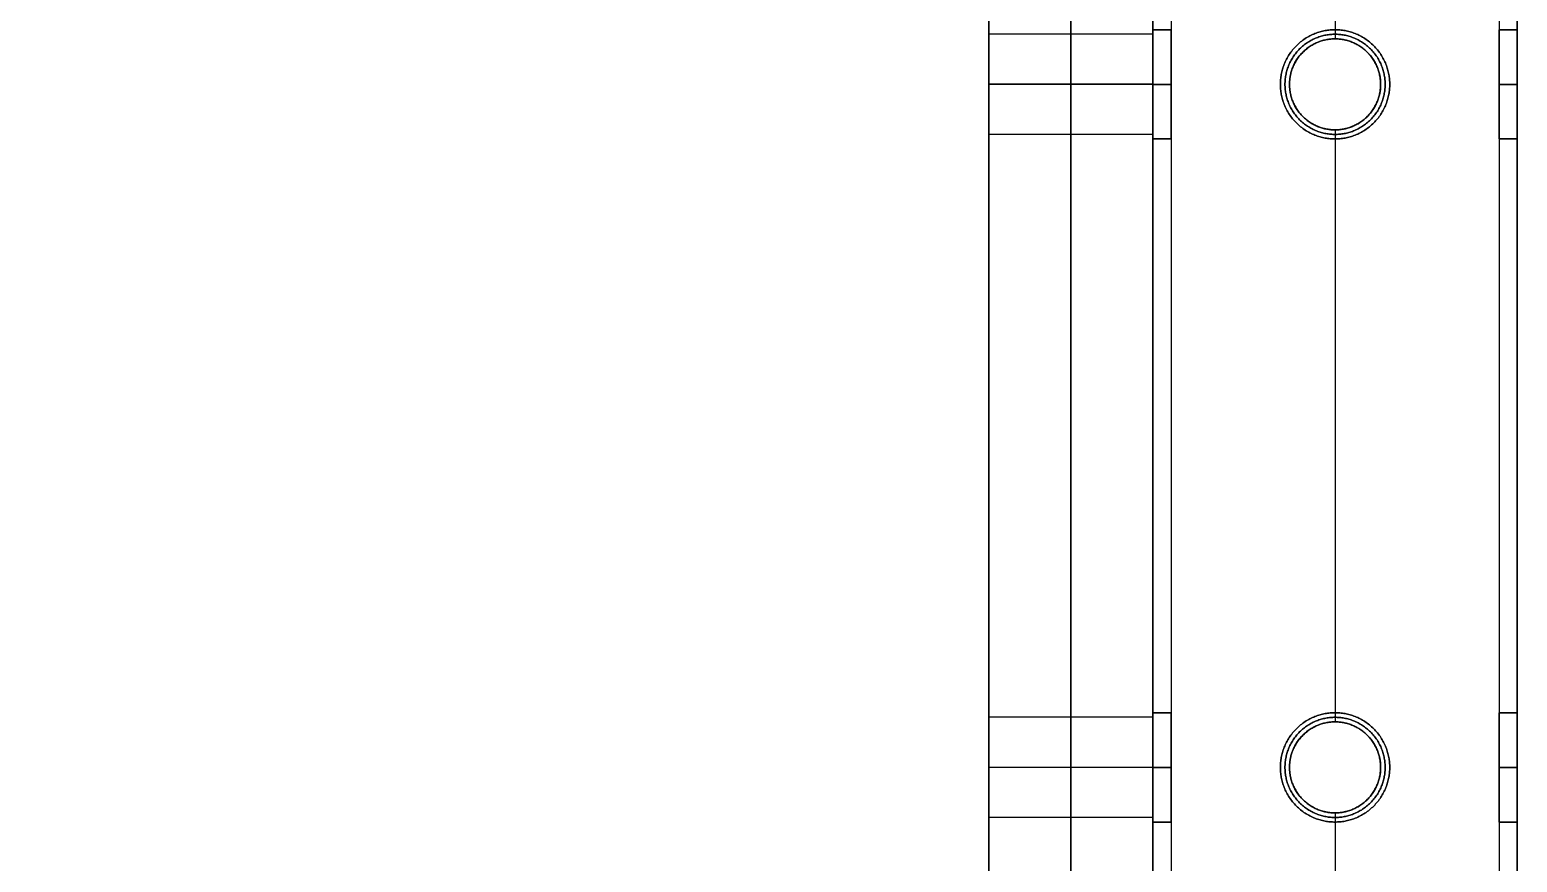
# Model space of a CAD drawing. Header units: millimetres. Extents: x -6529 to 809, y -8611 to 207.
# Drawn here: x 645.8 to 809, y -8225.9 to -8134.5 of the extents above; entities that cross this region are included whole.
import ezdxf

# ---------------------------------------------------------------- set-up
doc = ezdxf.new("R2010")
doc.units = ezdxf.units.MM
doc.header["$MEASUREMENT"] = 0
doc.layers.add('platen', color=7, linetype='Continuous', true_color=0x007f00)
doc.layers.add('staal', color=5, linetype='Continuous', true_color=0x0000ff)

# ---------------------------------------------------------------- blocks, each defined once
blk = doc.blocks.new('plaat base')
at = {"layer": 'platen'}
for p, q in [((58, -600), (1258, -600)), ((58, -600, 18), (1258, -600, 18)), ((845.5, -1232.5), (845.5, -1232.5, 18)), ((920.5, -1232.5), (920.5, -1232.5, 18)), ((840, -1238), (840, -1238, 18)), ((851, -1238), (851, -1238, 18)), ((915, -1238), (915, -1238, 18)), ((926, -1238), (926, -1238, 18)), ((845.5, -1243.5), (845.5, -1243.5, 18)), ((920.5, -1243.5), (920.5, -1243.5, 18))]:
    blk.add_line(p, q, dxfattribs=at)
for points in [[(958, 0), (808, 0), (658, 0)], [(958, 0, 18), (808, 0, 18), (658, 0, 18)], [(958, 0, 9), (808, 0, 9), (658, 0, 9)], [(1258, -900), (1258, -750), (1258, -600)], [(1258, -900, 18), (1258, -750, 18), (1258, -600, 18)], [(1258, -900, 9), (1258, -750, 9), (1258, -600, 9)], [(658, -1258), (808, -1258), (958, -1258)], [(658, -1258, 18), (808, -1258, 18), (958, -1258, 18)], [(658, -1258, 9), (808, -1258, 9), (958, -1258, 9)]]:
    blk.add_open_spline(points, degree=2, dxfattribs=at)
for points in [[(845.5, -1243.5), (840, -1243.5), (840, -1238), (840, -1232.5), (845.5, -1232.5), (851, -1232.5), (851, -1238), (851, -1243.5), (845.5, -1243.5)], [(845.5, -1243.5, 18), (840, -1243.5, 18), (840, -1238, 18), (840, -1232.5, 18), (845.5, -1232.5, 18), (851, -1232.5, 18), (851, -1238, 18), (851, -1243.5, 18), (845.5, -1243.5, 18)], [(920.5, -1243.5), (915, -1243.5), (915, -1238), (915, -1232.5), (920.5, -1232.5), (926, -1232.5), (926, -1238), (926, -1243.5), (920.5, -1243.5)], [(920.5, -1243.5, 18), (915, -1243.5, 18), (915, -1238, 18), (915, -1232.5, 18), (920.5, -1232.5, 18), (926, -1232.5, 18), (926, -1238, 18), (926, -1243.5, 18), (920.5, -1243.5, 18)]]:
    blk.add_rational_spline(points, [1, 0.707106781187, 1, 0.707106781187, 1, 0.707106781187, 1, 0.707106781187, 1], degree=2, knots=[-31.415927, -31.415927, -31.415927, -23.561945, -23.561945, -15.707963, -15.707963, -7.853982, -7.853982, 0, 0, 0], dxfattribs=at)
blk = doc.blocks.new('plaat laag')
at = {"layer": 'platen'}
for p, q in [((-1.29, -390, -38), (16.71, -390.06, -38)), ((-1.31, -395.5, -43.5), (16.69, -395.56, -43.5)), ((-1.31, -395.5, -32.5), (16.69, -395.56, -32.5)), ((-1.33, -401, -38), (16.67, -401.06, -38)), ((-1.54, -465, -38), (16.46, -465.06, -38)), ((-1.56, -470.5, -43.5), (16.44, -470.56, -43.5)), ((-1.56, -470.5, -32.5), (16.44, -470.56, -32.5)), ((-1.57, -476, -38), (16.43, -476.06, -38))]:
    blk.add_line(p, q, dxfattribs=at)
for points in [[(-0.19, -58, 300), (-2.18, -658, 300), (-4.16, -1257.99, 300)], [(17.81, -58.06, 300), (15.82, -658.06, 300), (13.84, -1258.05, 300)], [(-1.18, -358, 600), (-1.68, -508, 600), (-2.18, -658, 600)], [(-2.18, -658, -58), (-1.68, -508, -58), (-1.18, -358, -58)], [(7.82, -358.03, 600), (7.32, -508.03, 600), (6.82, -658.03, 600)], [(6.82, -658.03, -58), (7.32, -508.03, -58), (7.82, -358.03, -58)], [(16.82, -358.06, 600), (16.32, -508.06, 600), (15.82, -658.06, 600)], [(15.82, -658.06, -58), (16.32, -508.06, -58), (16.82, -358.06, -58)]]:
    blk.add_open_spline(points, degree=2, dxfattribs=at)
for points in [[(-1.31, -395.5, -43.5), (-1.33, -401, -43.5), (-1.33, -401, -38), (-1.33, -401, -32.5), (-1.31, -395.5, -32.5), (-1.29, -390, -32.5), (-1.29, -390, -38), (-1.29, -390, -43.5), (-1.31, -395.5, -43.5)], [(16.69, -395.56, -43.5), (16.67, -401.06, -43.5), (16.67, -401.06, -38), (16.67, -401.06, -32.5), (16.69, -395.56, -32.5), (16.71, -390.06, -32.5), (16.71, -390.06, -38), (16.71, -390.06, -43.5), (16.69, -395.56, -43.5)], [(-1.56, -470.5, -43.5), (-1.57, -476, -43.5), (-1.57, -476, -38), (-1.57, -476, -32.5), (-1.56, -470.5, -32.5), (-1.54, -465, -32.5), (-1.54, -465, -38), (-1.54, -465, -43.5), (-1.56, -470.5, -43.5)], [(16.44, -470.56, -43.5), (16.43, -476.06, -43.5), (16.43, -476.06, -38), (16.43, -476.06, -32.5), (16.44, -470.56, -32.5), (16.46, -465.06, -32.5), (16.46, -465.06, -38), (16.46, -465.06, -43.5), (16.44, -470.56, -43.5)]]:
    blk.add_rational_spline(points, [1, 0.707106781187, 1, 0.707106781187, 1, 0.707106781187, 1, 0.707106781187, 1], degree=2, knots=[-31.415927, -31.415927, -31.415927, -23.561945, -23.561945, -15.707963, -15.707963, -7.853982, -7.853982, 0, 0, 0], dxfattribs=at)
blk = doc.blocks.new('top plaat')
at = {"layer": 'platen'}
for p, q in [((1296, -800), (1296, -800, 18)), ((1290.5, -805.5), (1290.5, -805.5, 18)), ((1301.5, -805.5), (1301.5, -805.5, 18)), ((1296, -811), (1296, -811, 18)), ((1296, -875), (1296, -875, 18)), ((1290.5, -880.5), (1290.5, -880.5, 18)), ((1301.5, -880.5), (1301.5, -880.5, 18)), ((1296, -886), (1296, -886, 18))]:
    blk.add_line(p, q, dxfattribs=at)
for points in [[(1316, -1236), (1316, -927), (1316, -618), (1316, -309), (1316, 0)], [(1316, -1236, 18), (1316, -927, 18), (1316, -618, 18), (1316, -309, 18), (1316, 0, 18)], [(1316, -1236, 9), (1316, -927, 9), (1316, -618, 9), (1316, -309, 9), (1316, 0, 9)]]:
    blk.add_open_spline(points, degree=2, knots=[7292.2246, 7292.2246, 7292.2246, 7911.517745, 7911.517745, 8530.810891, 8530.810891, 8530.810891], dxfattribs=at)
for points, knots in [([(1290.5, -805.5), (1290.5, -800), (1296, -800), (1301.5, -800), (1301.5, -805.5), (1301.5, -811), (1296, -811), (1290.5, -811), (1290.5, -805.5)], [-31.415927, -31.415927, -31.415927, -23.561945, -23.561945, -15.707963, -15.707963, -7.853982, -7.853982, 0, 0, 0]), ([(1290.5, -805.5, 18), (1290.5, -800, 18), (1296, -800, 18), (1301.5, -800, 18), (1301.5, -805.5, 18), (1301.5, -811, 18), (1296, -811, 18), (1290.5, -811, 18), (1290.5, -805.5, 18)], [-31.415927, -31.415927, -31.415927, -23.561945, -23.561945, -15.707963, -15.707963, -7.853982, -7.853982, 0, 0, 0]), ([(1290.5, -805.5, 9), (1290.5, -811, 9), (1296, -811, 9), (1301.5, -811, 9), (1301.5, -805.5, 9), (1301.5, -800, 9), (1296, -800, 9), (1290.5, -800, 9), (1290.5, -805.5, 9)], [0, 0, 0, 7.853982, 7.853982, 15.707963, 15.707963, 23.561945, 23.561945, 31.415927, 31.415927, 31.415927]), ([(1290.5, -880.5), (1290.5, -875), (1296, -875), (1301.5, -875), (1301.5, -880.5), (1301.5, -886), (1296, -886), (1290.5, -886), (1290.5, -880.5)], [-31.415927, -31.415927, -31.415927, -23.561945, -23.561945, -15.707963, -15.707963, -7.853982, -7.853982, 0, 0, 0]), ([(1290.5, -880.5, 18), (1290.5, -875, 18), (1296, -875, 18), (1301.5, -875, 18), (1301.5, -880.5, 18), (1301.5, -886, 18), (1296, -886, 18), (1290.5, -886, 18), (1290.5, -880.5, 18)], [-31.415927, -31.415927, -31.415927, -23.561945, -23.561945, -15.707963, -15.707963, -7.853982, -7.853982, 0, 0, 0]), ([(1290.5, -880.5, 9), (1290.5, -886, 9), (1296, -886, 9), (1301.5, -886, 9), (1301.5, -880.5, 9), (1301.5, -875, 9), (1296, -875, 9), (1290.5, -875, 9), (1290.5, -880.5, 9)], [0, 0, 0, 7.853982, 7.853982, 15.707963, 15.707963, 23.561945, 23.561945, 31.415927, 31.415927, 31.415927])]:
    blk.add_rational_spline(points, [1, 0.707106781187, 1, 0.707106781187, 1, 0.707106781187, 1, 0.707106781187, 1], degree=2, knots=knots, dxfattribs=at)

msp = doc.modelspace()

# ---------------------------------------------------------------- linework, layer by layer
at = {"layer": 'staal'}
for p, q in [((769.03, -8134.5, 20), (771.03, -8134.5, 20)), ((771.03, -8134.5, 696), (769.03, -8134.5, 696)), ((789.03, -8134.5, 714), (789.03, -8134.5, 716)), ((789.03, -8134.5, 676), (789.03, -8134.5, 678)), ((809.03, -8134.5, 1972), (807.03, -8134.5, 1972)), ((807.03, -8134.5, 20), (809.03, -8134.5, 20)), ((809.03, -8134.5, 696), (807.03, -8134.5, 696)), ((789.03, -8135.5, 38), (789.03, -8135.5, 40)), ((789.03, -8135.5), (789.03, -8135.5, 2)), ((771.03, -8140.5, 1966), (769.03, -8140.5, 1966)), ((771.03, -8140.5, 1978), (769.03, -8140.5, 1978)), ((769.03, -8140.5, 14), (771.03, -8140.5, 14)), ((769.03, -8140.5, 26), (771.03, -8140.5, 26)), ((771.03, -8140.5, 690), (769.03, -8140.5, 690)), ((771.03, -8140.5, 702), (769.03, -8140.5, 702)), ((783.03, -8140.5, 1990), (783.03, -8140.5, 1992)), ((783.03, -8140.5, 1952), (783.03, -8140.5, 1954)), ((783.03, -8140.5, 714), (783.03, -8140.5, 716)), ((783.03, -8140.5, 676), (783.03, -8140.5, 678)), ((784.03, -8140.5), (784.03, -8140.5, 2)), ((784.03, -8140.5, 38), (784.03, -8140.5, 40)), ((794.03, -8140.5, 38), (794.03, -8140.5, 40)), ((794.03, -8140.5), (794.03, -8140.5, 2)), ((795.03, -8140.5, 1990), (795.03, -8140.5, 1992)), ((795.03, -8140.5, 1952), (795.03, -8140.5, 1954)), ((795.03, -8140.5, 714), (795.03, -8140.5, 716)), ((795.03, -8140.5, 676), (795.03, -8140.5, 678)), ((809.03, -8140.5, 1966), (807.03, -8140.5, 1966)), ((809.03, -8140.5, 1978), (807.03, -8140.5, 1978)), ((807.03, -8140.5, 14), (809.03, -8140.5, 14)), ((807.03, -8140.5, 26), (809.03, -8140.5, 26)), ((809.03, -8140.5, 690), (807.03, -8140.5, 690)), ((809.03, -8140.5, 702), (807.03, -8140.5, 702)), ((789.03, -8145.5, 38), (789.03, -8145.5, 40)), ((789.03, -8145.5), (789.03, -8145.5, 2)), ((771.03, -8146.5, 1972), (769.03, -8146.5, 1972)), ((769.03, -8146.5, 20), (771.03, -8146.5, 20)), ((771.03, -8146.5, 696), (769.03, -8146.5, 696)), ((789.03, -8146.5, 1990), (789.03, -8146.5, 1992)), ((789.03, -8146.5, 1952), (789.03, -8146.5, 1954)), ((789.03, -8146.5, 714), (789.03, -8146.5, 716)), ((789.03, -8146.5, 676), (789.03, -8146.5, 678)), ((809.03, -8146.5, 1972), (807.03, -8146.5, 1972)), ((807.03, -8146.5, 20), (809.03, -8146.5, 20)), ((809.03, -8146.5, 696), (807.03, -8146.5, 696)), ((771.03, -8209.5, 1972), (769.03, -8209.5, 1972)), ((769.03, -8209.5, 20), (771.03, -8209.5, 20)), ((771.03, -8209.5, 696), (769.03, -8209.5, 696)), ((789.03, -8209.5, 1990), (789.03, -8209.5, 1992)), ((789.03, -8209.5, 1952), (789.03, -8209.5, 1954)), ((789.03, -8209.5, 714), (789.03, -8209.5, 716)), ((789.03, -8209.5, 676), (789.03, -8209.5, 678)), ((809.03, -8209.5, 1972), (807.03, -8209.5, 1972)), ((807.03, -8209.5, 20), (809.03, -8209.5, 20)), ((809.03, -8209.5, 696), (807.03, -8209.5, 696)), ((789.03, -8210.5, 38), (789.03, -8210.5, 40)), ((789.03, -8210.5), (789.03, -8210.5, 2)), ((771.03, -8215.5, 1966), (769.03, -8215.5, 1966)), ((771.03, -8215.5, 1978), (769.03, -8215.5, 1978)), ((769.03, -8215.5, 14), (771.03, -8215.5, 14)), ((769.03, -8215.5, 26), (771.03, -8215.5, 26)), ((771.03, -8215.5, 690), (769.03, -8215.5, 690)), ((771.03, -8215.5, 702), (769.03, -8215.5, 702)), ((783.03, -8215.5, 1990), (783.03, -8215.5, 1992)), ((783.03, -8215.5, 1952), (783.03, -8215.5, 1954)), ((783.03, -8215.5, 714), (783.03, -8215.5, 716)), ((783.03, -8215.5, 676), (783.03, -8215.5, 678)), ((784.03, -8215.5), (784.03, -8215.5, 2)), ((784.03, -8215.5, 38), (784.03, -8215.5, 40)), ((794.03, -8215.5, 38), (794.03, -8215.5, 40)), ((794.03, -8215.5), (794.03, -8215.5, 2)), ((795.03, -8215.5, 1990), (795.03, -8215.5, 1992)), ((795.03, -8215.5, 1952), (795.03, -8215.5, 1954)), ((795.03, -8215.5, 714), (795.03, -8215.5, 716)), ((795.03, -8215.5, 676), (795.03, -8215.5, 678)), ((809.03, -8215.5, 1966), (807.03, -8215.5, 1966)), ((809.03, -8215.5, 1978), (807.03, -8215.5, 1978)), ((807.03, -8215.5, 14), (809.03, -8215.5, 14)), ((807.03, -8215.5, 26), (809.03, -8215.5, 26)), ((809.03, -8215.5, 690), (807.03, -8215.5, 690)), ((809.03, -8215.5, 702), (807.03, -8215.5, 702)), ((789.03, -8220.5, 38), (789.03, -8220.5, 40)), ((789.03, -8220.5), (789.03, -8220.5, 2)), ((771.03, -8221.5, 1972), (769.03, -8221.5, 1972)), ((769.03, -8221.5, 20), (771.03, -8221.5, 20)), ((771.03, -8221.5, 696), (769.03, -8221.5, 696)), ((789.03, -8221.5, 1990), (789.03, -8221.5, 1992)), ((789.03, -8221.5, 1952), (789.03, -8221.5, 1954)), ((789.03, -8221.5, 714), (789.03, -8221.5, 716)), ((789.03, -8221.5, 676), (789.03, -8221.5, 678)), ((809.03, -8221.5, 1972), (807.03, -8221.5, 1972)), ((807.03, -8221.5, 20), (809.03, -8221.5, 20)), ((809.03, -8221.5, 696), (807.03, -8221.5, 696))]:
    msp.add_line(p, q, dxfattribs=at)
for points in [[(-506.97, -7295), (809.03, -7295), (809.03, -8611), (-506.97, -8611)], [(-466.97, -7335), (769.03, -7335), (769.03, -8571), (-466.97, -8571)]]:
    msp.add_lwpolyline(points, close=True, dxfattribs=at)
for centre in [(789.03, -8140.5), (789.03, -8140.5, 39), (789.03, -8140.5, 1), (789.03, -8215.5), (789.03, -8215.5, 39), (789.03, -8215.5, 1)]:
    msp.add_circle(centre, 5, dxfattribs=at)
for points in [[(809.03, -7295, 1952), (809.03, -7953, 1952), (809.03, -8611, 1952)], [(809.03, -7295, 1992), (809.03, -7953, 1992), (809.03, -8611, 1992)], [(809.03, -7295), (809.03, -7953), (809.03, -8611)], [(809.03, -7295, 40), (809.03, -7953, 40), (809.03, -8611, 40)], [(809.03, -7295, 676), (809.03, -7953, 676), (809.03, -8611, 676)], [(809.03, -7295, 716), (809.03, -7953, 716), (809.03, -8611, 716)], [(807.03, -7297, 1990), (807.03, -7953, 1990), (807.03, -8609, 1990)], [(807.03, -7297, 1954), (807.03, -7953, 1954), (807.03, -8609, 1954)], [(807.03, -7297, 38), (807.03, -7953, 38), (807.03, -8609, 38)], [(807.03, -7297, 2), (807.03, -7953, 2), (807.03, -8609, 2)], [(807.03, -7297, 714), (807.03, -7953, 714), (807.03, -8609, 714)], [(807.03, -7297, 678), (807.03, -7953, 678), (807.03, -8609, 678)], [(771.03, -7333, 1990), (771.03, -7953, 1990), (771.03, -8573, 1990)], [(771.03, -7333, 1954), (771.03, -7953, 1954), (771.03, -8573, 1954)], [(771.03, -7333, 38), (771.03, -7953, 38), (771.03, -8573, 38)], [(771.03, -7333, 2), (771.03, -7953, 2), (771.03, -8573, 2)], [(771.03, -7333, 714), (771.03, -7953, 714), (771.03, -8573, 714)], [(771.03, -7333, 678), (771.03, -7953, 678), (771.03, -8573, 678)], [(769.03, -7335, 1952), (769.03, -7953, 1952), (769.03, -8571, 1952)], [(769.03, -7335, 1992), (769.03, -7953, 1992), (769.03, -8571, 1992)], [(769.03, -7335), (769.03, -7953), (769.03, -8571)], [(769.03, -7335, 40), (769.03, -7953, 40), (769.03, -8571, 40)], [(769.03, -7335, 676), (769.03, -7953, 676), (769.03, -8571, 676)], [(769.03, -7335, 716), (769.03, -7953, 716), (769.03, -8571, 716)], [(789.03, -8070.5, 40), (789.03, -8103, 40), (789.03, -8135.5, 40)], [(789.03, -8070.5, 38), (789.03, -8103, 38), (789.03, -8135.5, 38)], [(789.03, -8070.5, 2), (789.03, -8103, 2), (789.03, -8135.5, 2)], [(789.03, -8070.5), (789.03, -8103), (789.03, -8135.5)], [(769.03, -8071.5, 696), (769.03, -8103, 696), (769.03, -8134.5, 696)], [(771.03, -8071.5, 696), (771.03, -8103, 696), (771.03, -8134.5, 696)], [(789.03, -8071.5, 716), (789.03, -8103, 716), (789.03, -8134.5, 716)], [(789.03, -8071.5, 714), (789.03, -8103, 714), (789.03, -8134.5, 714)], [(789.03, -8071.5, 678), (789.03, -8103, 678), (789.03, -8134.5, 678)], [(789.03, -8071.5, 676), (789.03, -8103, 676), (789.03, -8134.5, 676)], [(807.03, -8071.5, 20), (807.03, -8103, 20), (807.03, -8134.5, 20)], [(807.03, -8071.5, 696), (807.03, -8103, 696), (807.03, -8134.5, 696)], [(809.03, -8071.5, 696), (809.03, -8103, 696), (809.03, -8134.5, 696)], [(789.03, -8145.5, 40), (789.03, -8178, 40), (789.03, -8210.5, 40)], [(789.03, -8145.5, 38), (789.03, -8178, 38), (789.03, -8210.5, 38)], [(789.03, -8145.5, 2), (789.03, -8178, 2), (789.03, -8210.5, 2)], [(789.03, -8145.5), (789.03, -8178), (789.03, -8210.5)], [(769.03, -8146.5, 1972), (769.03, -8178, 1972), (769.03, -8209.5, 1972)], [(769.03, -8146.5, 20), (769.03, -8178, 20), (769.03, -8209.5, 20)], [(769.03, -8146.5, 696), (769.03, -8178, 696), (769.03, -8209.5, 696)], [(771.03, -8146.5, 1972), (771.03, -8178, 1972), (771.03, -8209.5, 1972)], [(771.03, -8146.5, 20), (771.03, -8178, 20), (771.03, -8209.5, 20)], [(771.03, -8146.5, 696), (771.03, -8178, 696), (771.03, -8209.5, 696)], [(789.03, -8146.5, 1992), (789.03, -8178, 1992), (789.03, -8209.5, 1992)], [(789.03, -8146.5, 1990), (789.03, -8178, 1990), (789.03, -8209.5, 1990)], [(789.03, -8146.5, 1954), (789.03, -8178, 1954), (789.03, -8209.5, 1954)], [(789.03, -8146.5, 1952), (789.03, -8178, 1952), (789.03, -8209.5, 1952)], [(789.03, -8146.5, 716), (789.03, -8178, 716), (789.03, -8209.5, 716)], [(789.03, -8146.5, 714), (789.03, -8178, 714), (789.03, -8209.5, 714)], [(789.03, -8146.5, 678), (789.03, -8178, 678), (789.03, -8209.5, 678)], [(789.03, -8146.5, 676), (789.03, -8178, 676), (789.03, -8209.5, 676)], [(807.03, -8146.5, 1972), (807.03, -8178, 1972), (807.03, -8209.5, 1972)], [(807.03, -8146.5, 20), (807.03, -8178, 20), (807.03, -8209.5, 20)], [(807.03, -8146.5, 696), (807.03, -8178, 696), (807.03, -8209.5, 696)], [(809.03, -8146.5, 1972), (809.03, -8178, 1972), (809.03, -8209.5, 1972)], [(809.03, -8146.5, 20), (809.03, -8178, 20), (809.03, -8209.5, 20)], [(809.03, -8146.5, 696), (809.03, -8178, 696), (809.03, -8209.5, 696)], [(789.03, -8220.5, 40), (789.03, -8253, 40), (789.03, -8285.5, 40)], [(789.03, -8220.5, 38), (789.03, -8253, 38), (789.03, -8285.5, 38)], [(789.03, -8220.5, 2), (789.03, -8253, 2), (789.03, -8285.5, 2)], [(789.03, -8220.5), (789.03, -8253), (789.03, -8285.5)], [(769.03, -8221.5, 1972), (769.03, -8253, 1972), (769.03, -8284.5, 1972)], [(769.03, -8221.5, 20), (769.03, -8253, 20), (769.03, -8284.5, 20)], [(769.03, -8221.5, 696), (769.03, -8253, 696), (769.03, -8284.5, 696)], [(771.03, -8221.5, 1972), (771.03, -8253, 1972), (771.03, -8284.5, 1972)], [(771.03, -8221.5, 20), (771.03, -8253, 20), (771.03, -8284.5, 20)], [(771.03, -8221.5, 696), (771.03, -8253, 696), (771.03, -8284.5, 696)], [(789.03, -8221.5, 1992), (789.03, -8253, 1992), (789.03, -8284.5, 1992)], [(789.03, -8221.5, 1990), (789.03, -8253, 1990), (789.03, -8284.5, 1990)], [(789.03, -8221.5, 1954), (789.03, -8253, 1954), (789.03, -8284.5, 1954)], [(789.03, -8221.5, 1952), (789.03, -8253, 1952), (789.03, -8284.5, 1952)], [(789.03, -8221.5, 716), (789.03, -8253, 716), (789.03, -8284.5, 716)], [(789.03, -8221.5, 714), (789.03, -8253, 714), (789.03, -8284.5, 714)], [(789.03, -8221.5, 678), (789.03, -8253, 678), (789.03, -8284.5, 678)], [(789.03, -8221.5, 676), (789.03, -8253, 676), (789.03, -8284.5, 676)], [(807.03, -8221.5, 1972), (807.03, -8253, 1972), (807.03, -8284.5, 1972)], [(807.03, -8221.5, 20), (807.03, -8253, 20), (807.03, -8284.5, 20)], [(807.03, -8221.5, 696), (807.03, -8253, 696), (807.03, -8284.5, 696)], [(809.03, -8221.5, 1972), (809.03, -8253, 1972), (809.03, -8284.5, 1972)], [(809.03, -8221.5, 20), (809.03, -8253, 20), (809.03, -8284.5, 20)], [(809.03, -8221.5, 696), (809.03, -8253, 696), (809.03, -8284.5, 696)]]:
    msp.add_open_spline(points, degree=2, dxfattribs=at)
for points, knots in [([(769.03, -8140.5, 1966), (769.03, -8146.5, 1966), (769.03, -8146.5, 1972), (769.03, -8146.5, 1978), (769.03, -8140.5, 1978), (769.03, -8134.5, 1978), (769.03, -8134.5, 1972), (769.03, -8134.5, 1966), (769.03, -8140.5, 1966)], [-31.415927, -31.415927, -31.415927, -23.561945, -23.561945, -15.707963, -15.707963, -7.853982, -7.853982, 0, 0, 0]), ([(769.03, -8140.5, 14), (769.03, -8146.5, 14), (769.03, -8146.5, 20), (769.03, -8146.5, 26), (769.03, -8140.5, 26), (769.03, -8134.5, 26), (769.03, -8134.5, 20), (769.03, -8134.5, 14), (769.03, -8140.5, 14)], [-31.415927, -31.415927, -31.415927, -23.561945, -23.561945, -15.707963, -15.707963, -7.853982, -7.853982, 0, 0, 0]), ([(769.03, -8140.5, 690), (769.03, -8146.5, 690), (769.03, -8146.5, 696), (769.03, -8146.5, 702), (769.03, -8140.5, 702), (769.03, -8134.5, 702), (769.03, -8134.5, 696), (769.03, -8134.5, 690), (769.03, -8140.5, 690)], [-31.415927, -31.415927, -31.415927, -23.561945, -23.561945, -15.707963, -15.707963, -7.853982, -7.853982, 0, 0, 0]), ([(771.03, -8140.5, 1966), (771.03, -8134.5, 1966), (771.03, -8134.5, 1972), (771.03, -8134.5, 1978), (771.03, -8140.5, 1978), (771.03, -8146.5, 1978), (771.03, -8146.5, 1972), (771.03, -8146.5, 1966), (771.03, -8140.5, 1966)], [0, 0, 0, 7.853982, 7.853982, 15.707963, 15.707963, 23.561945, 23.561945, 31.415927, 31.415927, 31.415927]), ([(771.03, -8140.5, 14), (771.03, -8134.5, 14), (771.03, -8134.5, 20), (771.03, -8134.5, 26), (771.03, -8140.5, 26), (771.03, -8146.5, 26), (771.03, -8146.5, 20), (771.03, -8146.5, 14), (771.03, -8140.5, 14)], [0, 0, 0, 7.853982, 7.853982, 15.707963, 15.707963, 23.561945, 23.561945, 31.415927, 31.415927, 31.415927]), ([(771.03, -8140.5, 690), (771.03, -8134.5, 690), (771.03, -8134.5, 696), (771.03, -8134.5, 702), (771.03, -8140.5, 702), (771.03, -8146.5, 702), (771.03, -8146.5, 696), (771.03, -8146.5, 690), (771.03, -8140.5, 690)], [0, 0, 0, 7.853982, 7.853982, 15.707963, 15.707963, 23.561945, 23.561945, 31.415927, 31.415927, 31.415927]), ([(783.03, -8140.5, 1992), (783.03, -8146.5, 1992), (789.03, -8146.5, 1992), (795.03, -8146.5, 1992), (795.03, -8140.5, 1992), (795.03, -8134.5, 1992), (789.03, -8134.5, 1992), (783.03, -8134.5, 1992), (783.03, -8140.5, 1992)], [-31.415927, -31.415927, -31.415927, -23.561945, -23.561945, -15.707963, -15.707963, -7.853982, -7.853982, 0, 0, 0]), ([(783.03, -8140.5, 1990), (783.03, -8134.5, 1990), (789.03, -8134.5, 1990), (795.03, -8134.5, 1990), (795.03, -8140.5, 1990), (795.03, -8146.5, 1990), (789.03, -8146.5, 1990), (783.03, -8146.5, 1990), (783.03, -8140.5, 1990)], [0, 0, 0, 7.853982, 7.853982, 15.707963, 15.707963, 23.561945, 23.561945, 31.415927, 31.415927, 31.415927]), ([(783.03, -8140.5, 1954), (783.03, -8146.5, 1954), (789.03, -8146.5, 1954), (795.03, -8146.5, 1954), (795.03, -8140.5, 1954), (795.03, -8134.5, 1954), (789.03, -8134.5, 1954), (783.03, -8134.5, 1954), (783.03, -8140.5, 1954)], [-31.415927, -31.415927, -31.415927, -23.561945, -23.561945, -15.707963, -15.707963, -7.853982, -7.853982, 0, 0, 0]), ([(783.03, -8140.5, 1952), (783.03, -8134.5, 1952), (789.03, -8134.5, 1952), (795.03, -8134.5, 1952), (795.03, -8140.5, 1952), (795.03, -8146.5, 1952), (789.03, -8146.5, 1952), (783.03, -8146.5, 1952), (783.03, -8140.5, 1952)], [0, 0, 0, 7.853982, 7.853982, 15.707963, 15.707963, 23.561945, 23.561945, 31.415927, 31.415927, 31.415927]), ([(783.03, -8140.5, 716), (783.03, -8146.5, 716), (789.03, -8146.5, 716), (795.03, -8146.5, 716), (795.03, -8140.5, 716), (795.03, -8134.5, 716), (789.03, -8134.5, 716), (783.03, -8134.5, 716), (783.03, -8140.5, 716)], [-31.415927, -31.415927, -31.415927, -23.561945, -23.561945, -15.707963, -15.707963, -7.853982, -7.853982, 0, 0, 0]), ([(783.03, -8140.5, 714), (783.03, -8134.5, 714), (789.03, -8134.5, 714), (795.03, -8134.5, 714), (795.03, -8140.5, 714), (795.03, -8146.5, 714), (789.03, -8146.5, 714), (783.03, -8146.5, 714), (783.03, -8140.5, 714)], [0, 0, 0, 7.853982, 7.853982, 15.707963, 15.707963, 23.561945, 23.561945, 31.415927, 31.415927, 31.415927]), ([(783.03, -8140.5, 678), (783.03, -8146.5, 678), (789.03, -8146.5, 678), (795.03, -8146.5, 678), (795.03, -8140.5, 678), (795.03, -8134.5, 678), (789.03, -8134.5, 678), (783.03, -8134.5, 678), (783.03, -8140.5, 678)], [-31.415927, -31.415927, -31.415927, -23.561945, -23.561945, -15.707963, -15.707963, -7.853982, -7.853982, 0, 0, 0]), ([(783.03, -8140.5, 676), (783.03, -8134.5, 676), (789.03, -8134.5, 676), (795.03, -8134.5, 676), (795.03, -8140.5, 676), (795.03, -8146.5, 676), (789.03, -8146.5, 676), (783.03, -8146.5, 676), (783.03, -8140.5, 676)], [0, 0, 0, 7.853982, 7.853982, 15.707963, 15.707963, 23.561945, 23.561945, 31.415927, 31.415927, 31.415927]), ([(807.03, -8140.5, 1966), (807.03, -8146.5, 1966), (807.03, -8146.5, 1972), (807.03, -8146.5, 1978), (807.03, -8140.5, 1978), (807.03, -8134.5, 1978), (807.03, -8134.5, 1972), (807.03, -8134.5, 1966), (807.03, -8140.5, 1966)], [-31.415927, -31.415927, -31.415927, -23.561945, -23.561945, -15.707963, -15.707963, -7.853982, -7.853982, 0, 0, 0]), ([(807.03, -8140.5, 14), (807.03, -8146.5, 14), (807.03, -8146.5, 20), (807.03, -8146.5, 26), (807.03, -8140.5, 26), (807.03, -8134.5, 26), (807.03, -8134.5, 20), (807.03, -8134.5, 14), (807.03, -8140.5, 14)], [-31.415927, -31.415927, -31.415927, -23.561945, -23.561945, -15.707963, -15.707963, -7.853982, -7.853982, 0, 0, 0]), ([(807.03, -8140.5, 690), (807.03, -8146.5, 690), (807.03, -8146.5, 696), (807.03, -8146.5, 702), (807.03, -8140.5, 702), (807.03, -8134.5, 702), (807.03, -8134.5, 696), (807.03, -8134.5, 690), (807.03, -8140.5, 690)], [-31.415927, -31.415927, -31.415927, -23.561945, -23.561945, -15.707963, -15.707963, -7.853982, -7.853982, 0, 0, 0]), ([(809.03, -8140.5, 1966), (809.03, -8134.5, 1966), (809.03, -8134.5, 1972), (809.03, -8134.5, 1978), (809.03, -8140.5, 1978), (809.03, -8146.5, 1978), (809.03, -8146.5, 1972), (809.03, -8146.5, 1966), (809.03, -8140.5, 1966)], [0, 0, 0, 7.853982, 7.853982, 15.707963, 15.707963, 23.561945, 23.561945, 31.415927, 31.415927, 31.415927]), ([(809.03, -8140.5, 14), (809.03, -8134.5, 14), (809.03, -8134.5, 20), (809.03, -8134.5, 26), (809.03, -8140.5, 26), (809.03, -8146.5, 26), (809.03, -8146.5, 20), (809.03, -8146.5, 14), (809.03, -8140.5, 14)], [0, 0, 0, 7.853982, 7.853982, 15.707963, 15.707963, 23.561945, 23.561945, 31.415927, 31.415927, 31.415927]), ([(809.03, -8140.5, 690), (809.03, -8134.5, 690), (809.03, -8134.5, 696), (809.03, -8134.5, 702), (809.03, -8140.5, 702), (809.03, -8146.5, 702), (809.03, -8146.5, 696), (809.03, -8146.5, 690), (809.03, -8140.5, 690)], [0, 0, 0, 7.853982, 7.853982, 15.707963, 15.707963, 23.561945, 23.561945, 31.415927, 31.415927, 31.415927]), ([(784.03, -8140.5, 40), (784.03, -8145.5, 40), (789.03, -8145.5, 40), (794.03, -8145.5, 40), (794.03, -8140.5, 40), (794.03, -8135.5, 40), (789.03, -8135.5, 40), (784.03, -8135.5, 40), (784.03, -8140.5, 40)], [-31.415927, -31.415927, -31.415927, -23.561945, -23.561945, -15.707963, -15.707963, -7.853982, -7.853982, 0, 0, 0]), ([(784.03, -8140.5, 38), (784.03, -8135.5, 38), (789.03, -8135.5, 38), (794.03, -8135.5, 38), (794.03, -8140.5, 38), (794.03, -8145.5, 38), (789.03, -8145.5, 38), (784.03, -8145.5, 38), (784.03, -8140.5, 38)], [0, 0, 0, 7.853982, 7.853982, 15.707963, 15.707963, 23.561945, 23.561945, 31.415927, 31.415927, 31.415927]), ([(784.03, -8140.5, 2), (784.03, -8145.5, 2), (789.03, -8145.5, 2), (794.03, -8145.5, 2), (794.03, -8140.5, 2), (794.03, -8135.5, 2), (789.03, -8135.5, 2), (784.03, -8135.5, 2), (784.03, -8140.5, 2)], [-31.415927, -31.415927, -31.415927, -23.561945, -23.561945, -15.707963, -15.707963, -7.853982, -7.853982, 0, 0, 0]), ([(769.03, -8215.5, 1966), (769.03, -8221.5, 1966), (769.03, -8221.5, 1972), (769.03, -8221.5, 1978), (769.03, -8215.5, 1978), (769.03, -8209.5, 1978), (769.03, -8209.5, 1972), (769.03, -8209.5, 1966), (769.03, -8215.5, 1966)], [-31.415927, -31.415927, -31.415927, -23.561945, -23.561945, -15.707963, -15.707963, -7.853982, -7.853982, 0, 0, 0]), ([(769.03, -8215.5, 14), (769.03, -8221.5, 14), (769.03, -8221.5, 20), (769.03, -8221.5, 26), (769.03, -8215.5, 26), (769.03, -8209.5, 26), (769.03, -8209.5, 20), (769.03, -8209.5, 14), (769.03, -8215.5, 14)], [-31.415927, -31.415927, -31.415927, -23.561945, -23.561945, -15.707963, -15.707963, -7.853982, -7.853982, 0, 0, 0]), ([(769.03, -8215.5, 690), (769.03, -8221.5, 690), (769.03, -8221.5, 696), (769.03, -8221.5, 702), (769.03, -8215.5, 702), (769.03, -8209.5, 702), (769.03, -8209.5, 696), (769.03, -8209.5, 690), (769.03, -8215.5, 690)], [-31.415927, -31.415927, -31.415927, -23.561945, -23.561945, -15.707963, -15.707963, -7.853982, -7.853982, 0, 0, 0]), ([(771.03, -8215.5, 1966), (771.03, -8209.5, 1966), (771.03, -8209.5, 1972), (771.03, -8209.5, 1978), (771.03, -8215.5, 1978), (771.03, -8221.5, 1978), (771.03, -8221.5, 1972), (771.03, -8221.5, 1966), (771.03, -8215.5, 1966)], [0, 0, 0, 7.853982, 7.853982, 15.707963, 15.707963, 23.561945, 23.561945, 31.415927, 31.415927, 31.415927]), ([(771.03, -8215.5, 14), (771.03, -8209.5, 14), (771.03, -8209.5, 20), (771.03, -8209.5, 26), (771.03, -8215.5, 26), (771.03, -8221.5, 26), (771.03, -8221.5, 20), (771.03, -8221.5, 14), (771.03, -8215.5, 14)], [0, 0, 0, 7.853982, 7.853982, 15.707963, 15.707963, 23.561945, 23.561945, 31.415927, 31.415927, 31.415927]), ([(771.03, -8215.5, 690), (771.03, -8209.5, 690), (771.03, -8209.5, 696), (771.03, -8209.5, 702), (771.03, -8215.5, 702), (771.03, -8221.5, 702), (771.03, -8221.5, 696), (771.03, -8221.5, 690), (771.03, -8215.5, 690)], [0, 0, 0, 7.853982, 7.853982, 15.707963, 15.707963, 23.561945, 23.561945, 31.415927, 31.415927, 31.415927]), ([(783.03, -8215.5, 1992), (783.03, -8221.5, 1992), (789.03, -8221.5, 1992), (795.03, -8221.5, 1992), (795.03, -8215.5, 1992), (795.03, -8209.5, 1992), (789.03, -8209.5, 1992), (783.03, -8209.5, 1992), (783.03, -8215.5, 1992)], [-31.415927, -31.415927, -31.415927, -23.561945, -23.561945, -15.707963, -15.707963, -7.853982, -7.853982, 0, 0, 0]), ([(783.03, -8215.5, 1990), (783.03, -8209.5, 1990), (789.03, -8209.5, 1990), (795.03, -8209.5, 1990), (795.03, -8215.5, 1990), (795.03, -8221.5, 1990), (789.03, -8221.5, 1990), (783.03, -8221.5, 1990), (783.03, -8215.5, 1990)], [0, 0, 0, 7.853982, 7.853982, 15.707963, 15.707963, 23.561945, 23.561945, 31.415927, 31.415927, 31.415927]), ([(783.03, -8215.5, 1954), (783.03, -8221.5, 1954), (789.03, -8221.5, 1954), (795.03, -8221.5, 1954), (795.03, -8215.5, 1954), (795.03, -8209.5, 1954), (789.03, -8209.5, 1954), (783.03, -8209.5, 1954), (783.03, -8215.5, 1954)], [-31.415927, -31.415927, -31.415927, -23.561945, -23.561945, -15.707963, -15.707963, -7.853982, -7.853982, 0, 0, 0]), ([(783.03, -8215.5, 1952), (783.03, -8209.5, 1952), (789.03, -8209.5, 1952), (795.03, -8209.5, 1952), (795.03, -8215.5, 1952), (795.03, -8221.5, 1952), (789.03, -8221.5, 1952), (783.03, -8221.5, 1952), (783.03, -8215.5, 1952)], [0, 0, 0, 7.853982, 7.853982, 15.707963, 15.707963, 23.561945, 23.561945, 31.415927, 31.415927, 31.415927]), ([(783.03, -8215.5, 716), (783.03, -8221.5, 716), (789.03, -8221.5, 716), (795.03, -8221.5, 716), (795.03, -8215.5, 716), (795.03, -8209.5, 716), (789.03, -8209.5, 716), (783.03, -8209.5, 716), (783.03, -8215.5, 716)], [-31.415927, -31.415927, -31.415927, -23.561945, -23.561945, -15.707963, -15.707963, -7.853982, -7.853982, 0, 0, 0]), ([(783.03, -8215.5, 714), (783.03, -8209.5, 714), (789.03, -8209.5, 714), (795.03, -8209.5, 714), (795.03, -8215.5, 714), (795.03, -8221.5, 714), (789.03, -8221.5, 714), (783.03, -8221.5, 714), (783.03, -8215.5, 714)], [0, 0, 0, 7.853982, 7.853982, 15.707963, 15.707963, 23.561945, 23.561945, 31.415927, 31.415927, 31.415927]), ([(783.03, -8215.5, 678), (783.03, -8221.5, 678), (789.03, -8221.5, 678), (795.03, -8221.5, 678), (795.03, -8215.5, 678), (795.03, -8209.5, 678), (789.03, -8209.5, 678), (783.03, -8209.5, 678), (783.03, -8215.5, 678)], [-31.415927, -31.415927, -31.415927, -23.561945, -23.561945, -15.707963, -15.707963, -7.853982, -7.853982, 0, 0, 0]), ([(783.03, -8215.5, 676), (783.03, -8209.5, 676), (789.03, -8209.5, 676), (795.03, -8209.5, 676), (795.03, -8215.5, 676), (795.03, -8221.5, 676), (789.03, -8221.5, 676), (783.03, -8221.5, 676), (783.03, -8215.5, 676)], [0, 0, 0, 7.853982, 7.853982, 15.707963, 15.707963, 23.561945, 23.561945, 31.415927, 31.415927, 31.415927]), ([(807.03, -8215.5, 1966), (807.03, -8221.5, 1966), (807.03, -8221.5, 1972), (807.03, -8221.5, 1978), (807.03, -8215.5, 1978), (807.03, -8209.5, 1978), (807.03, -8209.5, 1972), (807.03, -8209.5, 1966), (807.03, -8215.5, 1966)], [-31.415927, -31.415927, -31.415927, -23.561945, -23.561945, -15.707963, -15.707963, -7.853982, -7.853982, 0, 0, 0]), ([(807.03, -8215.5, 14), (807.03, -8221.5, 14), (807.03, -8221.5, 20), (807.03, -8221.5, 26), (807.03, -8215.5, 26), (807.03, -8209.5, 26), (807.03, -8209.5, 20), (807.03, -8209.5, 14), (807.03, -8215.5, 14)], [-31.415927, -31.415927, -31.415927, -23.561945, -23.561945, -15.707963, -15.707963, -7.853982, -7.853982, 0, 0, 0]), ([(807.03, -8215.5, 690), (807.03, -8221.5, 690), (807.03, -8221.5, 696), (807.03, -8221.5, 702), (807.03, -8215.5, 702), (807.03, -8209.5, 702), (807.03, -8209.5, 696), (807.03, -8209.5, 690), (807.03, -8215.5, 690)], [-31.415927, -31.415927, -31.415927, -23.561945, -23.561945, -15.707963, -15.707963, -7.853982, -7.853982, 0, 0, 0]), ([(809.03, -8215.5, 1966), (809.03, -8209.5, 1966), (809.03, -8209.5, 1972), (809.03, -8209.5, 1978), (809.03, -8215.5, 1978), (809.03, -8221.5, 1978), (809.03, -8221.5, 1972), (809.03, -8221.5, 1966), (809.03, -8215.5, 1966)], [0, 0, 0, 7.853982, 7.853982, 15.707963, 15.707963, 23.561945, 23.561945, 31.415927, 31.415927, 31.415927]), ([(809.03, -8215.5, 14), (809.03, -8209.5, 14), (809.03, -8209.5, 20), (809.03, -8209.5, 26), (809.03, -8215.5, 26), (809.03, -8221.5, 26), (809.03, -8221.5, 20), (809.03, -8221.5, 14), (809.03, -8215.5, 14)], [0, 0, 0, 7.853982, 7.853982, 15.707963, 15.707963, 23.561945, 23.561945, 31.415927, 31.415927, 31.415927]), ([(809.03, -8215.5, 690), (809.03, -8209.5, 690), (809.03, -8209.5, 696), (809.03, -8209.5, 702), (809.03, -8215.5, 702), (809.03, -8221.5, 702), (809.03, -8221.5, 696), (809.03, -8221.5, 690), (809.03, -8215.5, 690)], [0, 0, 0, 7.853982, 7.853982, 15.707963, 15.707963, 23.561945, 23.561945, 31.415927, 31.415927, 31.415927]), ([(784.03, -8215.5, 40), (784.03, -8220.5, 40), (789.03, -8220.5, 40), (794.03, -8220.5, 40), (794.03, -8215.5, 40), (794.03, -8210.5, 40), (789.03, -8210.5, 40), (784.03, -8210.5, 40), (784.03, -8215.5, 40)], [-31.415927, -31.415927, -31.415927, -23.561945, -23.561945, -15.707963, -15.707963, -7.853982, -7.853982, 0, 0, 0]), ([(784.03, -8215.5, 38), (784.03, -8210.5, 38), (789.03, -8210.5, 38), (794.03, -8210.5, 38), (794.03, -8215.5, 38), (794.03, -8220.5, 38), (789.03, -8220.5, 38), (784.03, -8220.5, 38), (784.03, -8215.5, 38)], [0, 0, 0, 7.853982, 7.853982, 15.707963, 15.707963, 23.561945, 23.561945, 31.415927, 31.415927, 31.415927]), ([(784.03, -8215.5, 2), (784.03, -8220.5, 2), (789.03, -8220.5, 2), (794.03, -8220.5, 2), (794.03, -8215.5, 2), (794.03, -8210.5, 2), (789.03, -8210.5, 2), (784.03, -8210.5, 2), (784.03, -8215.5, 2)], [-31.415927, -31.415927, -31.415927, -23.561945, -23.561945, -15.707963, -15.707963, -7.853982, -7.853982, 0, 0, 0])]:
    msp.add_rational_spline(points, [1, 0.707106781187, 1, 0.707106781187, 1, 0.707106781187, 1, 0.707106781187, 1], degree=2, knots=knots, dxfattribs=at)

# ---------------------------------------------------------------- block references
at = {"layer": 'platen'}
for name, p in [('top plaat', (-506.97, -7335, 1992)), ('plaat base', (-506.97, -7353, 40))]:
    msp.add_blockref(name, p, dxfattribs=at)
at = {"layer": 'platen', "rotation": 180.1894193054993}
msp.add_blockref('plaat laag', (769.03, -8611, 58), dxfattribs=at)
at = {"layer": 'platen', "extrusion": (-1, 4.54671e-15, 0)}
msp.add_blockref('plaat base', (7295, 1934, -769.03), dxfattribs=at)

doc.saveas('drawing.dxf')
